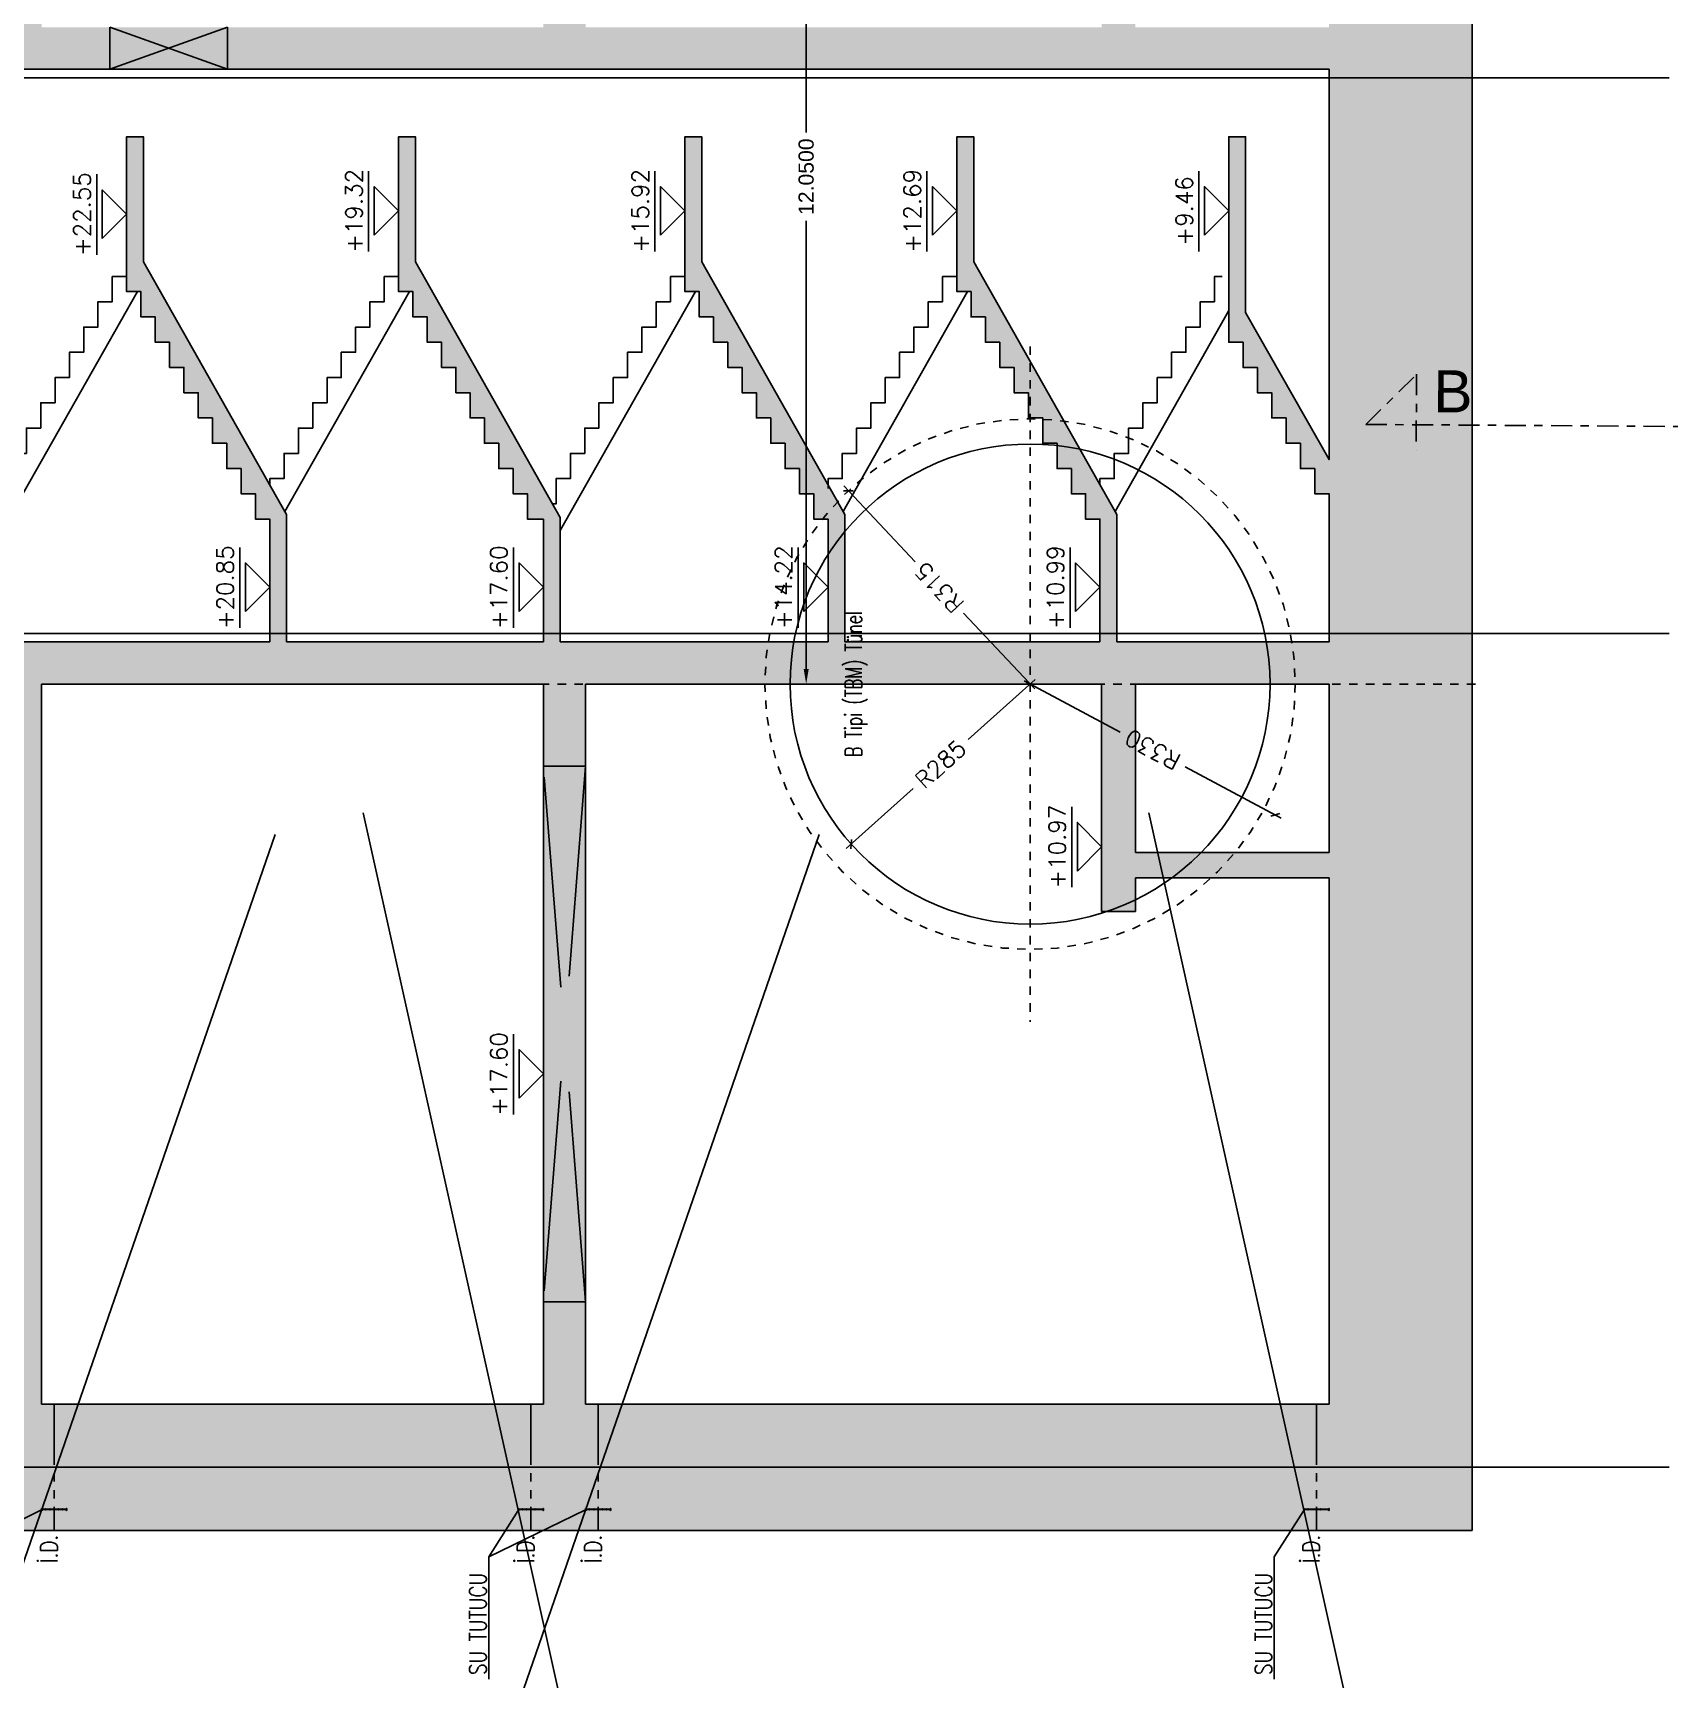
# Model space of a CAD drawing. Header units: millimetres. Extents: x 400392 to 401186, y 4543812 to 4544115.
# Drawn here: x 400640.53 to 400659.96, y 4544006.58 to 4544026.13 of the extents above; entities that cross this region are included whole.
import ezdxf
from ezdxf.enums import TextEntityAlignment as Align

# ---------------------------------------------------------------- set-up
doc = ezdxf.new("R2010")
doc.units = ezdxf.units.MM
for name, pattern in [('ACAD_ISO05W100', [33, 24, -3, 0, -3, 0, -3]), ('AKS', [3, 2.5, -0.25, 0, -0.25]), ('CENTER', [2, 1.25, -0.25, 0.25, -0.25]), ('CIZGI', [0.4, 0.25, -0.15]), ('CONTINU', [0]), ('HIDDEN', [0.375, 0.25, -0.125])]:
    doc.linetypes.add(name, pattern=pattern)
for name, color, linetype in [('aks prota', 2, 'AKS'), ('görünüş prota', 4, 'Continuous'), ('inşaat derzi prota', 11, 'Continuous'), ('kesik prota', 2, 'CIZGI'), ('kesit prota', 1, 'Continuous'), ('kesit tarama prota', 252, 'Continuous'), ('kot prota', 4, 'Continuous'), ('lkolon prota', 4, 'Continuous'), ('merdiven prota', 2, 'Continuous'), ('not prota', 2, 'Continuous'), ('not yazısı prota', 6, 'Continuous'), ('not çizgisi prota', 4, 'Continuous'), ('PRT-CST-rc_level', 6, 'Continuous'), ('PRT-CST-rc_levermark', 4, 'Continuous'), ('skesit prota', 7, 'Continuous'), ('st_s_su tutucu', 2, 'Continuous'), ('st_s_ölçü', 4, 'Continuous'), ('tkesit prota', 7, 'Continuous')]:
    doc.layers.add(name, color=color, linetype=linetype)
doc.styles.add('Arial', font='Arial.ttf')
doc.styles.add('OLCU', font='romanstw.shx')
doc.styles.get("Standard").update_dxf_attribs({"font": 'Arial.ttf'})
doc.styles.add('TEXT250', font='romanstw.shx', dxfattribs={"width": 0.8, "height": 25})
doc.styles.add('TSIMPLEX', font='romanstw.shx')
doc.dimstyles.new('1-100', dxfattribs={"dimscale": 0.5, "dimtxt": 2, "dimasz": 7.5, "dimexe": 3, "dimexo": 5, "dimgap": 5, "dimtad": 3, "dimdec": 1, "dimlfac": 2, "dimzin": 9, "dimdsep": 46, "dimtxsty": 'Standard', "dimblk": 'OBLIQUE', "dimcen": 0.09, "dimclrd": 3, "dimclre": 3, "dimclrt": 1, "dimadec": 3, "dimazin": 0, "dimtfac": 1, "dimtdec": 1, "dimtofl": 0, "dimtmove": 0, "dimatfit": 3, "dimfxl": 4, "dimtolj": 1, "dimtzin": 0, "dimarcsym": 0})
doc.dimstyles.new('1-50', dxfattribs={"dimtxt": 10, "dimasz": 4, "dimexe": 4, "dimexo": 8, "dimgap": 4, "dimtad": 1, "dimdec": 1, "dimrnd": 0.05, "dimzin": 9, "dimdsep": 46, "dimtxsty": 'OLCU', "dimblk1": 'OBLIQUE', "dimblk2": 'OBLIQUE', "dimsah": 1, "dimcen": 2, "dimdle": 4, "dimclrd": 4, "dimclre": 4, "dimclrt": 3, "dimadec": 1, "dimazin": 0, "dimtfac": 1, "dimtdec": 1, "dimtix": 1, "dimtmove": 2, "dimatfit": 3, "dimldrblk": 'OBLIQUE', "dimfxl": 1, "dimtvp": 1, "dimtolj": 1, "dimtzin": 1, "dimarcsym": 0})
doc.dimstyles.get("Standard").update_dxf_attribs({"dimtxt": 0.18, "dimasz": 0.18, "dimexe": 0.18, "dimexo": 0.0625, "dimgap": 0.09, "dimtad": 0, "dimtih": 1, "dimtoh": 1, "dimdec": 4, "dimzin": 0, "dimdsep": 46, "dimtxsty": 'Standard', "dimcen": 0.09, "dimadec": 0, "dimazin": 0, "dimtfac": 1, "dimtdec": 4, "dimtofl": 0, "dimtmove": 0, "dimatfit": 3, "dimfxl": 1, "dimtolj": 1, "dimtzin": 0, "dimarcsym": 0})

# ---------------------------------------------------------------- blocks, each defined once
blk = doc.blocks.new('KOTK5')
at = {"layer": 'PRT-CST-rc_levermark'}
blk.add_line((216.7, 160), (-213.3, 160), dxfattribs=at)
blk.add_lwpolyline([(130, 130), (-130, 130), (0, 0)], close=True, dxfattribs=at)
at = {"layer": 'PRT-CST-rc_level', "style": 'OLCU'}
blk.add_attdef('000.00', text='', height=90, dxfattribs=at).set_placement((0, 193.1), align=Align.CENTER)
blk = doc.blocks.new('_Oblique')
at = {"layer": 'st_s_ölçü', "lineweight": -2}
blk.add_line((-0.5, -0.5), (0.5, 0.5), dxfattribs=at)
blk = doc.blocks.new('*D49')
at = {"layer": 'Defpoints', "color": 0, "transparency": 16777216}
for p in [(-455.8, 109.6), (-265.8, -102.9)]:
    blk.add_point(p, dxfattribs=at)
at = {"layer": 'st_s_ölçü', "color": 4, "lineweight": -2, "transparency": 16777216}
for p, q in [((-461.1, 115.6), (-389.9, 36)), ((-260.5, -108.8), (-331.6, -29.2))]:
    blk.add_line(p, q, dxfattribs=at)
at = {"layer": 'st_s_ölçü', "color": 4, "lineweight": -2, "transparency": 16777216, "xscale": 8, "yscale": 8, "zscale": 8, "rotation": 131.8058995973175}
blk.add_blockref('_Oblique', (-455.8, 109.6), dxfattribs=at)
at = {"layer": 'st_s_ölçü', "color": 3, "transparency": 16777216, "insert": (-360.8, 3.4), "char_height": 20, "attachment_point": 5, "rotation": 311.8059, "style": 'OLCU'}
blk.add_mtext('\\A1;R285', dxfattribs=at)
blk = doc.blocks.new('*D50')
at = {"layer": 'Defpoints', "color": 0, "transparency": 16777216}
for p in [(-36.3, 113), (-265.8, -102.9)]:
    blk.add_point(p, dxfattribs=at)
at = {"layer": 'st_s_ölçü', "color": 4, "lineweight": -2, "transparency": 16777216}
for p, q in [((-30.5, 118.4), (-120.6, 33.7)), ((-271.6, -108.3), (-181.5, -23.6))]:
    blk.add_line(p, q, dxfattribs=at)
at = {"layer": 'st_s_ölçü', "color": 4, "lineweight": -2, "transparency": 16777216, "xscale": 8, "yscale": 8, "zscale": 8, "rotation": 43.24583088137385}
blk.add_blockref('_Oblique', (-36.3, 113), dxfattribs=at)
at = {"layer": 'st_s_ölçü', "color": 3, "transparency": 16777216, "insert": (-151.1, 5.1), "char_height": 20, "attachment_point": 5, "rotation": 43.2458, "style": 'OLCU'}
blk.add_mtext('\\A1;R315', dxfattribs=at)
blk = doc.blocks.new('*D51')
at = {"layer": 'Defpoints', "color": 0, "transparency": 16777216}
for p in [(-265.8, -102.9), (-421, -394.1)]:
    blk.add_point(p, dxfattribs=at)
at = {"layer": 'lkolon prota', "color": 4, "lineweight": -2, "transparency": 16777216}
for p, q in [((-262, -95.8), (-322.9, -209.9)), ((-424.8, -401.1), (-364, -287))]:
    blk.add_line(p, q, dxfattribs=at)
at = {"layer": 'lkolon prota', "color": 4, "lineweight": -2, "transparency": 16777216, "xscale": 8, "yscale": 8, "zscale": 8, "rotation": 241.9351701811658}
blk.add_blockref('_Oblique', (-421, -394.1), dxfattribs=at)
at = {"layer": 'lkolon prota', "color": 3, "transparency": 16777216, "insert": (-343.4, -248.5), "char_height": 20, "attachment_point": 5, "rotation": 61.9352, "style": 'OLCU'}
blk.add_mtext('\\A1;R330', dxfattribs=at)
blk = doc.blocks.new('D')
at = {"layer": 'st_s_su tutucu', "linetype": 'CONTINU', "ltscale": 0.2}
for p, q in [((-39987.8, 52508.2), (-39992.6, 52508.2)), ((-39992.6, 52508.2), (-39992.6, 52507.4)), ((-39992.6, 52507.4), (-39990.6, 52506.1)), ((-39990.6, 52506.1), (-39990.6, 52498.5)), ((-39989.8, 52506.1), (-39987.8, 52507.4)), ((-39989.8, 52498.5), (-39989.8, 52506.1)), ((-39987.8, 52507.4), (-39987.8, 52508.2)), ((-39990.6, 52478.7), (-39991.9, 52478.7)), ((-39991.9, 52478.7), (-39991.9, 52477.7)), ((-39991.9, 52477.7), (-39990.6, 52477.7)), ((-39990.6, 52498.5), (-39991.5, 52498.5)), ((-39991.5, 52498.5), (-39991.5, 52497.9)), ((-39991.5, 52497.9), (-39990.6, 52497.9)), ((-39990.6, 52488.5), (-39991.5, 52488.5)), ((-39991.5, 52488.5), (-39991.5, 52487.9)), ((-39991.5, 52487.9), (-39990.6, 52487.9)), ((-39991.5, 52467.9), (-39991.5, 52468.5)), ((-39991.5, 52468.5), (-39990.6, 52468.5)), ((-39990.6, 52467.9), (-39991.5, 52467.9)), ((-39990.6, 52497.9), (-39990.6, 52488.5)), ((-39990.6, 52487.9), (-39990.6, 52478.7)), ((-39990.6, 52468.5), (-39990.6, 52477.7)), ((-39990.6, 52458.5), (-39990.6, 52467.9)), ((-39988.9, 52498.5), (-39989.8, 52498.5)), ((-39989.8, 52488.5), (-39989.8, 52497.9)), ((-39989.8, 52497.9), (-39988.9, 52497.9)), ((-39988.9, 52488.5), (-39989.8, 52488.5)), ((-39989.8, 52478.7), (-39989.8, 52487.9)), ((-39989.8, 52487.9), (-39988.9, 52487.9)), ((-39988.5, 52478.7), (-39989.8, 52478.7)), ((-39989.8, 52477.7), (-39988.5, 52477.7)), ((-39989.8, 52477.7), (-39989.8, 52468.5)), ((-39989.8, 52468.5), (-39988.9, 52468.5)), ((-39988.9, 52467.9), (-39989.8, 52467.9)), ((-39989.8, 52467.9), (-39989.8, 52458.5)), ((-39988.9, 52497.9), (-39988.9, 52498.5)), ((-39988.9, 52487.9), (-39988.9, 52488.5)), ((-39988.9, 52468.5), (-39988.9, 52467.9)), ((-39988.5, 52477.7), (-39988.5, 52478.7)), ((-39992.6, 52449), (-39990.6, 52450.3)), ((-39992.6, 52448.2), (-39992.6, 52449)), ((-39987.8, 52448.2), (-39992.6, 52448.2)), ((-39991.5, 52457.9), (-39991.5, 52458.5)), ((-39991.5, 52458.5), (-39990.6, 52458.5)), ((-39990.6, 52457.9), (-39991.5, 52457.9)), ((-39990.6, 52450.3), (-39990.6, 52457.9)), ((-39989.8, 52458.5), (-39988.9, 52458.5)), ((-39988.9, 52457.9), (-39989.8, 52457.9)), ((-39989.8, 52457.9), (-39989.8, 52450.3)), ((-39989.8, 52450.3), (-39987.8, 52449)), ((-39988.9, 52458.5), (-39988.9, 52457.9)), ((-39987.8, 52449), (-39987.8, 52448.2))]:
    blk.add_line(p, q, dxfattribs=at)
blk = doc.blocks.new('*D61')
at = {"color": 0, "lineweight": -2, "transparency": 16777216}
for p, q in [((401356.833, 4543977.538), (401356.833, 4543980.315)), ((401368.883, 4543977.538), (401368.883, 4543980.315)), ((401357.013, 4543980.135), (401362.333, 4543980.135)), ((401368.703, 4543980.135), (401363.383, 4543980.135))]:
    blk.add_line(p, q, dxfattribs=at)
at = {"color": 0, "transparency": 16777216}
for points in [[(401357.013, 4543980.165), (401357.013, 4543980.105), (401356.833, 4543980.135)], [(401368.703, 4543980.165), (401368.703, 4543980.105), (401368.883, 4543980.135)]]:
    blk.add_solid(points, dxfattribs=at)
at = {"layer": 'Defpoints', "color": 0, "transparency": 16777216}
for p in [(401356.833, 4543980.135), (401356.833, 4543977.476), (401368.883, 4543977.476)]:
    blk.add_point(p, dxfattribs=at)
at = {"color": 0, "transparency": 16777216, "insert": (401362.858, 4543980.135), "char_height": 0.18, "attachment_point": 5}
blk.add_mtext('\\A1;12.0500', dxfattribs=at)
blk = doc.blocks.new('A$C127942D9')
at = {"layer": 'aks prota', "ltscale": 2}
blk.add_line((-265.793, -631.684), (-265.793, 559.681), dxfattribs=at)
at = {"layer": 'aks prota'}
blk.add_line((135.187, -102.854), (-666.774, -102.854), dxfattribs=at)
at = {"layer": 'görünüş prota', "color": 6, "linetype": 'CIZGI', "ltscale": 2}
blk.add_circle((-265.793, -102.854), 315, dxfattribs=at)
at = {"layer": 'görünüş prota', "color": 6}
blk.add_circle((-265.793, -102.854), 285, dxfattribs=at)
at = {"layer": 'not prota', "style": 'TEXT250', "width": 0.7}
blk.add_text('B Tipi (TBM) Tünel', height=20, dxfattribs=at).set_placement((-265.793, 106.819), align=Align.MIDDLE_CENTER)
at = {"layer": 'lkolon prota'}
dim = blk.add_radius_dim(center=(-265.793, -102.854), mpoint=(-421.048, -394.051), dimstyle='1-100', dxfattribs=at)
dim.commit()
dim.dimension.update_dxf_attribs({"geometry": '*D51', "text_midpoint": (-343.421, -248.453), "dimtype": 132})
at = {"layer": 'st_s_ölçü'}
for mpoint, picture, middle in [((-36.341, 112.962), '*D50', (-151.067, 5.054)), ((-455.777, 109.587), '*D49', (-360.785, 3.366))]:
    dim = blk.add_radius_dim(center=(-265.793, -102.854), mpoint=mpoint, dimstyle='1-100', dxfattribs=at)
    dim.commit()
    dim.dimension.update_dxf_attribs({"geometry": picture, "text_midpoint": middle, "dimtype": 132})
blk = doc.blocks.new('O-O Kesiti')
at = {"layer": 'kesit tarama prota'}
h = blk.add_hatch(color=256, dxfattribs=at)
h.dxf.hatch_style = 1
h.paths.add_polyline_path([(401374.68286, 4543972.22586), (401374.68286, 4543997.01586), (401373.48286, 4543997.01586), (401373.48286, 4543998.92586), (401373.18286, 4543998.92586), (401373.18286, 4543983.25586), (401364.63286, 4543983.25586), (401364.63286, 4543989.21586), (401369.13286, 4543989.21586), (401369.13286, 4543989.71586), (401364.63286, 4543989.71586), (401364.63286, 4543995.81586), (401369.13286, 4543995.81586), (401369.13286, 4543998.92586), (401368.83286, 4543998.92586), (401368.83286, 4543997.01586), (401363.63286, 4543997.01586), (401363.63286, 4543997.54586), (401361.65093, 4543997.54586), (401360.71564, 4543997.01586), (401346.78286, 4543997.01586), (401346.78286, 4543972.22586)])
h.paths.add_polyline_path([(401359.49853, 4543973.92586), (401361.24559, 4543974.91586), (401363.33286, 4543974.91586), (401363.33286, 4543975.11586), (401360.89286, 4543975.11586), (401360.89286, 4543974.94586), (401360.59286, 4543974.94586), (401360.59286, 4543974.77586), (401360.29286, 4543974.77586), (401360.29286, 4543974.60586), (401359.99286, 4543974.60586), (401359.99286, 4543974.43586), (401359.69286, 4543974.43586), (401359.69286, 4543974.26586), (401359.39286, 4543974.26586), (401359.39286, 4543974.09586), (401359.09286, 4543974.09586), (401359.09286, 4543973.92586), (401357.33286, 4543973.92586), (401357.33286, 4543976.44586), (401358.84559, 4543976.44586), (401361.84559, 4543978.14586), (401363.33286, 4543978.14586), (401363.33286, 4543978.34586), (401361.49286, 4543978.34586), (401361.49286, 4543978.17586), (401361.19286, 4543978.17586), (401361.19286, 4543978.00586), (401360.89286, 4543978.00586), (401360.89286, 4543977.83586), (401360.59286, 4543977.83586), (401360.59286, 4543977.66586), (401360.29286, 4543977.66586), (401360.29286, 4543977.49586), (401359.99286, 4543977.49586), (401359.99286, 4543977.32586), (401359.69286, 4543977.32586), (401359.69286, 4543977.15586), (401359.39286, 4543977.15586), (401359.39286, 4543976.98586), (401359.09286, 4543976.98586), (401359.09286, 4543976.81586), (401358.79286, 4543976.81586), (401358.79286, 4543976.64586), (401357.33286, 4543976.64586), (401357.33286, 4543979.67586), (401358.84559, 4543979.67586), (401361.84559, 4543981.37586), (401363.33286, 4543981.37586), (401363.33286, 4543981.57586), (401361.49286, 4543981.57586), (401361.49286, 4543981.40586), (401361.19286, 4543981.40586), (401361.19286, 4543981.23586), (401360.89286, 4543981.23586), (401360.89286, 4543981.06586), (401360.59286, 4543981.06586), (401360.59286, 4543980.89586), (401360.29286, 4543980.89586), (401360.29286, 4543980.72586), (401359.99286, 4543980.72586), (401359.99286, 4543980.55586), (401359.69286, 4543980.55586), (401359.69286, 4543980.38586), (401359.39286, 4543980.38586), (401359.39286, 4543980.21586), (401359.09286, 4543980.21586), (401359.09286, 4543980.04586), (401358.79286, 4543980.04586), (401358.79286, 4543979.87586), (401357.33286, 4543979.87586), (401357.33286, 4543983.05586), (401358.81029, 4543983.05586), (401361.84559, 4543984.77586), (401363.33286, 4543984.77586), (401363.33286, 4543984.97586), (401361.49286, 4543984.97586), (401361.49286, 4543984.80586), (401361.19286, 4543984.80586), (401361.19286, 4543984.63586), (401360.89286, 4543984.63586), (401360.89286, 4543984.46586), (401360.59286, 4543984.46586), (401360.59286, 4543984.29586), (401360.29286, 4543984.29586), (401360.29286, 4543984.12586), (401359.99286, 4543984.12586), (401359.99286, 4543983.95586), (401359.69286, 4543983.95586), (401359.69286, 4543983.78586), (401359.39286, 4543983.78586), (401359.39286, 4543983.61586), (401359.09286, 4543983.61586), (401359.09286, 4543983.44586), (401358.79286, 4543983.44586), (401358.79286, 4543983.25586), (401357.33286, 4543983.25586), (401357.33286, 4543986.30586), (401358.84559, 4543986.30586), (401361.84559, 4543988.00586), (401363.33286, 4543988.00586), (401363.33286, 4543988.20586), (401361.49286, 4543988.20586), (401361.49286, 4543988.03586), (401361.19286, 4543988.03586), (401361.19286, 4543987.86586), (401360.89286, 4543987.86586), (401360.89286, 4543987.69586), (401360.59286, 4543987.69586), (401360.59286, 4543987.52586), (401360.29286, 4543987.52586), (401360.29286, 4543987.35586), (401359.99286, 4543987.35586), (401359.99286, 4543987.18586), (401359.69286, 4543987.18586), (401359.69286, 4543987.01586), (401359.39286, 4543987.01586), (401359.39286, 4543986.84586), (401359.09286, 4543986.84586), (401359.09286, 4543986.67586), (401358.79286, 4543986.67586), (401358.79286, 4543986.50586), (401357.33286, 4543986.50586), (401357.33286, 4543989.51586), (401358.81029, 4543989.51586), (401361.84559, 4543991.23586), (401363.33286, 4543991.23586), (401363.33286, 4543991.43586), (401361.49286, 4543991.43586), (401361.49286, 4543991.26586), (401361.19286, 4543991.26586), (401361.19286, 4543991.09586), (401360.89286, 4543991.09586), (401360.89286, 4543990.92586), (401360.59286, 4543990.92586), (401360.59286, 4543990.75586), (401360.29286, 4543990.75586), (401360.29286, 4543990.58586), (401359.99286, 4543990.58586), (401359.99286, 4543990.41586), (401359.69286, 4543990.41586), (401359.69286, 4543990.24586), (401359.39286, 4543990.24586), (401359.39286, 4543990.07586), (401359.09286, 4543990.07586), (401359.09286, 4543989.90586), (401358.79286, 4543989.90586), (401358.79286, 4543989.71586), (401357.33286, 4543989.71586), (401357.33286, 4543992.76586), (401358.84559, 4543992.76586), (401361.84559, 4543994.46586), (401364.13286, 4543994.46586), (401364.13286, 4543994.66586), (401361.49286, 4543994.66586), (401361.49286, 4543994.49586), (401361.19286, 4543994.49586), (401361.19286, 4543994.32586), (401360.89286, 4543994.32586), (401360.89286, 4543994.15586), (401360.59286, 4543994.15586), (401360.59286, 4543993.98586), (401360.29286, 4543993.98586), (401360.29286, 4543993.81586), (401359.99286, 4543993.81586), (401359.99286, 4543993.64586), (401359.69286, 4543993.64586), (401359.69286, 4543993.47586), (401359.39286, 4543993.47586), (401359.39286, 4543993.30586), (401359.09286, 4543993.30586), (401359.09286, 4543993.13586), (401358.79286, 4543993.13586), (401358.79286, 4543992.96586), (401357.33286, 4543992.96586), (401357.33286, 4543995.81586), (401359.2065, 4543995.81586), (401361.73003, 4543997.24586), (401363.13286, 4543997.24586), (401363.13286, 4543995.81586), (401364.13286, 4543995.81586), (401364.13286, 4543973.92586)], flags=16)
h.paths.add_polyline_path([(401364.63286, 4543973.92586), (401364.63286, 4543976.22586), (401366.63286, 4543976.22586), (401366.63286, 4543973.92586)], flags=16)
h.paths.add_polyline_path([(401366.93286, 4543973.92586), (401366.93286, 4543976.22586), (401367.33286, 4543976.22586), (401367.33286, 4543976.62586), (401364.63286, 4543976.62586), (401364.63286, 4543982.75586), (401373.18286, 4543982.75586), (401373.18286, 4543973.92586)], flags=16)
h.paths.add_polyline_path([(401356.83286, 4543973.92586), (401354.83286, 4543973.92586), (401354.83286, 4543976.22586), (401356.83286, 4543976.22586)], flags=16)
h.paths.add_polyline_path([(401356.83286, 4543976.62586), (401354.13286, 4543976.62586), (401354.13286, 4543976.22586), (401354.53286, 4543976.22586), (401354.53286, 4543973.92586), (401348.28286, 4543973.92586), (401348.28286, 4543982.75586), (401356.83286, 4543982.75586)], flags=16)
h.paths.add_polyline_path([(401356.83286, 4543983.25586), (401348.28286, 4543983.25586), (401348.28286, 4543989.21586), (401356.83286, 4543989.21586)], flags=16)
h.paths.add_polyline_path([(401356.83286, 4543989.71586), (401348.28286, 4543989.71586), (401348.28286, 4543995.81586), (401356.83286, 4543995.81586)], flags=16)
at = {"layer": 'aks prota', "ltscale": 10}
for p, q in [((401347.5329, 4543969.88703), (401347.5329, 4544003.11753)), ((401357.4329, 4543969.88703), (401357.4329, 4544003.11753)), ((401364.0329, 4543969.88703), (401364.0329, 4544003.11753))]:
    blk.add_line(p, q, dxfattribs=at)
at = {"layer": 'görünüş prota'}
for points in [[(401361.67286, 4543988.20586), (401361.67286, 4543988.37586), (401361.37286, 4543988.37586), (401361.37286, 4543988.54586), (401361.07286, 4543988.54586), (401361.07286, 4543988.71586), (401360.77286, 4543988.71586), (401360.77286, 4543988.88586), (401360.47286, 4543988.88586), (401360.47286, 4543989.05586), (401360.17286, 4543989.05586), (401360.17286, 4543989.22586), (401359.87286, 4543989.22586), (401359.87286, 4543989.39586), (401359.57286, 4543989.39586), (401359.57286, 4543989.56586), (401359.27286, 4543989.56586), (401359.27286, 4543989.71586), (401359.16324, 4543989.71586)], [(401358.88286, 4543989.55698), (401361.49286, 4543988.07798)], [(401361.67286, 4543984.97586), (401361.67286, 4543985.14586), (401361.37286, 4543985.14586), (401361.37286, 4543985.31586), (401361.07286, 4543985.31586), (401361.07286, 4543985.48586), (401360.77286, 4543985.48586), (401360.77286, 4543985.65586), (401360.47286, 4543985.65586), (401360.47286, 4543985.82586), (401360.17286, 4543985.82586), (401360.17286, 4543985.99586), (401359.87286, 4543985.99586), (401359.87286, 4543986.16586), (401359.57286, 4543986.16586), (401359.57286, 4543986.33586), (401359.27286, 4543986.33586), (401359.27286, 4543986.50586), (401359.19853, 4543986.50586)], [(401358.88286, 4543986.32698), (401361.49286, 4543984.84798)], [(401361.67286, 4543981.57586), (401361.67286, 4543981.74586), (401361.37286, 4543981.74586), (401361.37286, 4543981.91586), (401361.07286, 4543981.91586), (401361.07286, 4543982.08586), (401360.77286, 4543982.08586), (401360.77286, 4543982.25586), (401360.47286, 4543982.25586), (401360.47286, 4543982.42586), (401360.17286, 4543982.42586), (401360.17286, 4543982.59586), (401359.87286, 4543982.59586), (401359.87286, 4543982.76586), (401359.57286, 4543982.76586), (401359.57286, 4543982.93586), (401359.27286, 4543982.93586), (401359.27286, 4543983.10586), (401358.97286, 4543983.10586), (401358.97286, 4543983.14798)], [(401358.65543, 4543983.05586), (401361.49286, 4543981.44798)], [(401361.67286, 4543978.34586), (401361.67286, 4543978.51586), (401361.37286, 4543978.51586), (401361.37286, 4543978.68586), (401361.07286, 4543978.68586), (401361.07286, 4543978.85586), (401360.77286, 4543978.85586), (401360.77286, 4543979.02586), (401360.47286, 4543979.02586), (401360.47286, 4543979.19586), (401360.17286, 4543979.19586), (401360.17286, 4543979.36586), (401359.87286, 4543979.36586), (401359.87286, 4543979.53586), (401359.57286, 4543979.53586), (401359.57286, 4543979.70586), (401359.27286, 4543979.70586), (401359.27286, 4543979.87586), (401359.15531, 4543979.87586)], [(401358.88286, 4543979.69698), (401361.49286, 4543978.21798)], [(401361.67286, 4543975.19586), (401361.67286, 4543975.28586), (401361.37286, 4543975.28586), (401361.37286, 4543975.45586), (401361.07286, 4543975.45586), (401361.07286, 4543975.62586), (401360.77286, 4543975.62586), (401360.77286, 4543975.79586), (401360.47286, 4543975.79586), (401360.47286, 4543975.96586), (401360.17286, 4543975.96586), (401360.17286, 4543976.13586), (401359.87286, 4543976.13586), (401359.87286, 4543976.30586), (401359.57286, 4543976.30586), (401359.57286, 4543976.47586), (401359.27286, 4543976.47586), (401359.27286, 4543976.64586), (401359.19853, 4543976.64586)], [(401358.88286, 4543976.46698), (401361.26719, 4543975.11586)]]:
    blk.add_lwpolyline(points, dxfattribs=at)
at = {"layer": 'inşaat derzi prota', "linetype": 'ACAD_ISO05W100', "ltscale": 0.03}
for points in [[(401348.28286, 4543989.06586), (401346.78286, 4543989.06586)], [(401348.28286, 4543983.40586), (401346.78286, 4543983.40586)], [(401348.28286, 4543982.60586), (401346.78286, 4543982.60586)], [(401348.28286, 4543974.07586), (401346.78286, 4543974.07586)]]:
    blk.add_lwpolyline(points, dxfattribs=at)
at = {"layer": 'kesik prota', "ltscale": 10}
blk.add_lwpolyline([(401364.13286, 4543988.40586), (401364.63286, 4543988.40586), (401364.13286, 4543987.00586), (401364.63286, 4543987.00586), (401364.13286, 4543988.40586)], dxfattribs=at)
at = {"layer": 'kesit prota', "color": 1}
for p, q in [((401357.33286, 4543986.50586), (401357.33286, 4543989.51586)), ((401348.28286, 4543983.25586), (401348.28286, 4543989.21586)), ((401348.28286, 4543989.21586), (401356.83286, 4543989.21586)), ((401356.83286, 4543983.25586), (401356.83286, 4543989.21586)), ((401357.33286, 4543983.25586), (401357.33286, 4543986.30586)), ((401348.28286, 4543983.25586), (401356.83286, 4543983.25586)), ((401357.33286, 4543983.25586), (401358.79286, 4543983.25586)), ((401357.33286, 4543979.87586), (401357.33286, 4543983.05586)), ((401348.28286, 4543973.92586), (401348.28286, 4543982.75586)), ((401348.28286, 4543982.75586), (401356.83286, 4543982.75586)), ((401356.83286, 4543976.62586), (401356.83286, 4543982.75586)), ((401357.33286, 4543976.64586), (401357.33286, 4543979.67586)), ((401354.13286, 4543976.62586), (401356.83286, 4543976.62586)), ((401354.13286, 4543976.62586), (401354.13286, 4543976.22586)), ((401354.13286, 4543976.22586), (401354.53286, 4543976.22586)), ((401354.53286, 4543973.92586), (401354.53286, 4543976.22586)), ((401354.83286, 4543976.22586), (401356.83286, 4543976.22586)), ((401354.83286, 4543973.92586), (401354.83286, 4543976.22586)), ((401356.83286, 4543973.92586), (401356.83286, 4543976.22586)), ((401354.53286, 4543973.92586), (401348.28286, 4543973.92586)), ((401356.83286, 4543973.92586), (401354.83286, 4543973.92586))]:
    blk.add_line(p, q, dxfattribs=at)
for points in [[(401364.63286, 4543989.71586), (401364.63286, 4543995.81586), (401369.13286, 4543995.81586), (401369.13286, 4543998.92586), (401368.83286, 4543998.92586), (401368.83286, 4543997.01586), (401363.63286, 4543997.01586), (401363.63286, 4543997.54586), (401361.65093, 4543997.54586), (401360.71564, 4543997.01586), (401346.78286, 4543997.01586), (401346.78286, 4543972.22586), (401374.68286, 4543972.22586), (401374.68286, 4543997.01586), (401373.48286, 4543997.01586), (401373.48286, 4543998.92586)], [(401364.13286, 4543995.81586), (401364.13286, 4543973.92586), (401359.49853, 4543973.92586), (401361.24559, 4543974.91586), (401363.33286, 4543974.91586), (401363.33286, 4543975.11586), (401360.89286, 4543975.11586), (401360.89286, 4543974.94586), (401360.59286, 4543974.94586), (401360.59286, 4543974.77586), (401360.29286, 4543974.77586), (401360.29286, 4543974.60586), (401359.99286, 4543974.60586), (401359.99286, 4543974.43586), (401359.69286, 4543974.43586), (401359.69286, 4543974.26586), (401359.39286, 4543974.26586), (401359.39286, 4543974.09586), (401359.09286, 4543974.09586), (401359.09286, 4543973.92586), (401357.33286, 4543973.92586), (401357.33286, 4543976.44586)], [(401357.33286, 4543986.30586), (401358.84559, 4543986.30586), (401361.84559, 4543988.00586), (401363.33286, 4543988.00586), (401363.33286, 4543988.20586), (401361.49286, 4543988.20586), (401361.49286, 4543988.03586), (401361.19286, 4543988.03586), (401361.19286, 4543987.86586), (401360.89286, 4543987.86586), (401360.89286, 4543987.69586), (401360.59286, 4543987.69586), (401360.59286, 4543987.52586), (401360.29286, 4543987.52586), (401360.29286, 4543987.35586), (401359.99286, 4543987.35586), (401359.99286, 4543987.18586), (401359.69286, 4543987.18586), (401359.69286, 4543987.01586), (401359.39286, 4543987.01586), (401359.39286, 4543986.84586), (401359.09286, 4543986.84586), (401359.09286, 4543986.67586), (401358.79286, 4543986.67586), (401358.79286, 4543986.50586), (401357.33286, 4543986.50586)], [(401357.33286, 4543983.05586), (401358.81029, 4543983.05586), (401361.84559, 4543984.77586), (401363.33286, 4543984.77586), (401363.33286, 4543984.97586), (401361.49286, 4543984.97586), (401361.49286, 4543984.80586), (401361.19286, 4543984.80586), (401361.19286, 4543984.63586), (401360.89286, 4543984.63586), (401360.89286, 4543984.46586), (401360.59286, 4543984.46586), (401360.59286, 4543984.29586), (401360.29286, 4543984.29586), (401360.29286, 4543984.12586), (401359.99286, 4543984.12586), (401359.99286, 4543983.95586), (401359.69286, 4543983.95586), (401359.69286, 4543983.78586), (401359.39286, 4543983.78586), (401359.39286, 4543983.61586), (401359.09286, 4543983.61586), (401359.09286, 4543983.44586), (401358.79286, 4543983.44586), (401358.79286, 4543983.25586)], [(401357.33286, 4543979.67586), (401358.84559, 4543979.67586), (401361.84559, 4543981.37586), (401363.33286, 4543981.37586), (401363.33286, 4543981.57586), (401361.49286, 4543981.57586), (401361.49286, 4543981.40586), (401361.19286, 4543981.40586), (401361.19286, 4543981.23586), (401360.89286, 4543981.23586), (401360.89286, 4543981.06586), (401360.59286, 4543981.06586), (401360.59286, 4543980.89586), (401360.29286, 4543980.89586), (401360.29286, 4543980.72586), (401359.99286, 4543980.72586), (401359.99286, 4543980.55586), (401359.69286, 4543980.55586), (401359.69286, 4543980.38586), (401359.39286, 4543980.38586), (401359.39286, 4543980.21586), (401359.09286, 4543980.21586), (401359.09286, 4543980.04586), (401358.79286, 4543980.04586), (401358.79286, 4543979.87586), (401357.33286, 4543979.87586)], [(401357.33286, 4543976.44586), (401358.84559, 4543976.44586), (401361.84559, 4543978.14586), (401363.33286, 4543978.14586), (401363.33286, 4543978.34586), (401361.49286, 4543978.34586), (401361.49286, 4543978.17586), (401361.19286, 4543978.17586), (401361.19286, 4543978.00586), (401360.89286, 4543978.00586), (401360.89286, 4543977.83586), (401360.59286, 4543977.83586), (401360.59286, 4543977.66586), (401360.29286, 4543977.66586), (401360.29286, 4543977.49586), (401359.99286, 4543977.49586), (401359.99286, 4543977.32586), (401359.69286, 4543977.32586), (401359.69286, 4543977.15586), (401359.39286, 4543977.15586), (401359.39286, 4543976.98586), (401359.09286, 4543976.98586), (401359.09286, 4543976.81586), (401358.79286, 4543976.81586), (401358.79286, 4543976.64586), (401357.33286, 4543976.64586)]]:
    blk.add_lwpolyline(points, dxfattribs=at)
at = {"layer": 'merdiven prota', "linetype": 'HIDDEN', "ltscale": 10}
blk.add_lwpolyline([(401355.85724, 4543983.25586), (401355.85724, 4543982.75586), (401349.49732, 4543983.25586), (401349.49732, 4543982.75586), (401355.85724, 4543983.25586)], dxfattribs=at)
at = {"layer": 'aks prota', "ltscale": 10, "xscale": 0.01, "yscale": 0.01, "zscale": 0.01}
blk.add_blockref('A$C127942D9', (401359.49079, 4543978.5044), dxfattribs=at)
at = {"layer": 'kot prota', "linetype": 'CONTINU', "ltscale": 0.1}
ref = blk.add_blockref('KOTK5', (401362.41286, 4543988.20586), dxfattribs=dict(at, xscale=-0.002222222222222222, yscale=0.002222222222222222, zscale=0.002222222222222222, rotation=359.9999999999036))
ref.add_attrib('000.00', '+22.55', dxfattribs={"layer": 'PRT-CST-rc_level', "height": 0.2, "style": 'OLCU'}).set_placement((401362.41286, 4543988.63505), align=Align.CENTER)
ref = blk.add_blockref('KOTK5', (401357.98258, 4543986.50586), dxfattribs=dict(at, xscale=-0.002222222222222222, yscale=0.002222222222222222, zscale=0.002222222222222222, rotation=359.9999999999036))
ref.add_attrib('000.00', '+20.85', dxfattribs={"layer": 'PRT-CST-rc_level', "height": 0.2, "style": 'OLCU'}).set_placement((401357.98258, 4543986.93505), align=Align.CENTER)
ref = blk.add_blockref('KOTK5', (401362.45156, 4543984.97586), dxfattribs=dict(at, xscale=-0.002222222222222222, yscale=0.002222222222222222, zscale=0.002222222222222222, rotation=359.9999999999036))
ref.add_attrib('000.00', '+19.32', dxfattribs={"layer": 'PRT-CST-rc_level', "height": 0.2, "style": 'OLCU'}).set_placement((401362.45156, 4543985.40505), align=Align.CENTER)
ref = blk.add_blockref('KOTK5', (401352.20322, 4543983.25586), dxfattribs=dict(at, xscale=-0.002222222222222222, yscale=0.002222222222222222, zscale=0.002222222222222222, rotation=359.9999999999036))
ref.add_attrib('000.00', '+17.60', dxfattribs={"layer": 'PRT-CST-rc_level', "height": 0.2, "style": 'OLCU'}).set_placement((401352.20322, 4543983.68505), align=Align.CENTER)
ref = blk.add_blockref('KOTK5', (401357.98258, 4543983.25586), dxfattribs=dict(at, xscale=-0.002222222222222222, yscale=0.002222222222222222, zscale=0.002222222222222222, rotation=359.9999999999036))
ref.add_attrib('000.00', '+17.60', dxfattribs={"layer": 'PRT-CST-rc_level', "height": 0.2, "style": 'OLCU'}).set_placement((401357.98258, 4543983.68505), align=Align.CENTER)
ref = blk.add_blockref('KOTK5', (401362.45156, 4543981.57586), dxfattribs=dict(at, xscale=-0.002222222222222222, yscale=0.002222222222222222, zscale=0.002222222222222222, rotation=359.9999999999036))
ref.add_attrib('000.00', '+15.92', dxfattribs={"layer": 'PRT-CST-rc_level', "height": 0.2, "style": 'OLCU'}).set_placement((401362.45156, 4543982.00505), align=Align.CENTER)
ref = blk.add_blockref('KOTK5', (401357.98258, 4543979.87586), dxfattribs=dict(at, xscale=-0.002222222222222222, yscale=0.002222222222222222, zscale=0.002222222222222222, rotation=359.9999999999036))
ref.add_attrib('000.00', '+14.22', dxfattribs={"layer": 'PRT-CST-rc_level', "height": 0.2, "style": 'OLCU'}).set_placement((401357.98258, 4543980.30505), align=Align.CENTER)
ref = blk.add_blockref('KOTK5', (401362.45156, 4543978.34586), dxfattribs=dict(at, xscale=-0.002222222222222222, yscale=0.002222222222222222, zscale=0.002222222222222222, rotation=359.9999999999036))
ref.add_attrib('000.00', '+12.69', dxfattribs={"layer": 'PRT-CST-rc_level', "height": 0.2, "style": 'OLCU'}).set_placement((401362.45156, 4543978.77505), align=Align.CENTER)
ref = blk.add_blockref('KOTK5', (401354.90239, 4543976.62586), dxfattribs=dict(at, xscale=-0.002222222222222222, yscale=0.002222222222222222, zscale=0.002222222222222222, rotation=359.9999999999036))
ref.add_attrib('000.00', '+10.97', dxfattribs={"layer": 'PRT-CST-rc_level', "height": 0.2, "style": 'OLCU'}).set_placement((401354.90239, 4543977.05505), align=Align.CENTER)
ref = blk.add_blockref('KOTK5', (401357.98258, 4543976.64586), dxfattribs=dict(at, xscale=-0.002222222222222222, yscale=0.002222222222222222, zscale=0.002222222222222222, rotation=359.9999999999036))
ref.add_attrib('000.00', '+10.99', dxfattribs={"layer": 'PRT-CST-rc_level', "height": 0.2, "style": 'OLCU'}).set_placement((401357.98258, 4543977.07505), align=Align.CENTER)
ref = blk.add_blockref('KOTK5', (401362.45156, 4543975.11586), dxfattribs=dict(at, xscale=-0.002222222222222222, yscale=0.002222222222222222, zscale=0.002222222222222222, rotation=359.9999999999036))
ref.add_attrib('000.00', '+9.46', dxfattribs={"layer": 'PRT-CST-rc_level', "height": 0.2, "style": 'OLCU'}).set_placement((401362.45156, 4543975.54505), align=Align.CENTER)
at = {"layer": 'st_s_ölçü', "xscale": 0.004999999999999998, "yscale": 0.004999999999999998, "zscale": 0.004999999999999998, "rotation": 180}
for p in [(401147.08171, 4544251.45681), (401147.08171, 4544245.79681), (401147.08171, 4544244.99681), (401147.08171, 4544236.46681)]:
    blk.add_blockref('D', p, dxfattribs=at)
at = {"layer": 'not yazısı prota', "ltscale": 0.05, "style": 'TSIMPLEX', "width": 0.8}
for s, p in [('İ.D.', (401346.39554, 4543989.02724)), ('SU TUTUCU', (401345.06673, 4543983.93352)), ('İ.D.', (401346.39554, 4543983.36724)), ('İ.D.', (401346.39554, 4543982.56724)), ('SU TUTUCU', (401345.06673, 4543974.60352)), ('İ.D.', (401346.39554, 4543974.03724))]:
    blk.add_text(s, height=0.2, dxfattribs=at).set_placement(p)
dim = blk.add_aligned_dim(p1=(401368.88286, 4543977.47586), p2=(401356.83286, 4543977.47586), distance=-2.6591, dimstyle='Standard')
dim.commit()
dim.dimension.update_dxf_attribs({"geometry": '*D61', "text_midpoint": (401362.85786, 4543980.13496)})
at = {"layer": 'not çizgisi prota'}
for points in [[(401347.02727, 4543989.21604), (401346.46871, 4543990.36579), (401345.03032, 4543990.36579)], [(401347.02018, 4543983.55487), (401346.46871, 4543983.90579), (401345.01832, 4543983.90579)], [(401347.02727, 4543982.75604), (401346.46871, 4543983.90579), (401345.03032, 4543983.90579)], [(401347.02018, 4543974.22487), (401346.46871, 4543974.57579), (401345.01832, 4543974.57579)]]:
    blk.add_leader(points, dimstyle='1-50', override={"dimasz": 12, "dimgap": 4, "dimtad": 0}, dxfattribs=at)

msp = doc.modelspace()

# ---------------------------------------------------------------- hatches: boundary and pattern name
at = {"layer": 'kesit tarama prota'}
h = msp.add_hatch(color=256, dxfattribs=at)
h.dxf.hatch_style = 1
h.paths.add_polyline_path([(400656.96518, 4544022.0773), (400656.36139, 4544021.48111), (400656.96138, 4544021.47731)])

# ---------------------------------------------------------------- linework, layer by layer
at = {"layer": 'skesit prota', "linetype": 'CENTER', "ltscale": 0.2}
for p, q in [((400656.36139, 4544021.48111), (400656.96518, 4544022.0773)), ((400656.96518, 4544022.0773), (400656.95948, 4544021.17731))]:
    msp.add_line(p, q, dxfattribs=at)
msp.add_lwpolyline([(400656.36139, 4544021.48111), (400823.13878, 4544020.42481)], dxfattribs=at)

# ---------------------------------------------------------------- block references
at = {"rotation": 90}
msp.add_blockref('O-O Kesiti', (4944629.85069, 4142661.56513), dxfattribs=at)

# ---------------------------------------------------------------- texts
at = {"layer": 'tkesit prota', "style": 'Arial'}
msp.add_text('B', height=0.5, rotation=359.637118, dxfattribs=at).set_placement((400657.16232, 4544021.62604))

doc.saveas('drawing.dxf')
